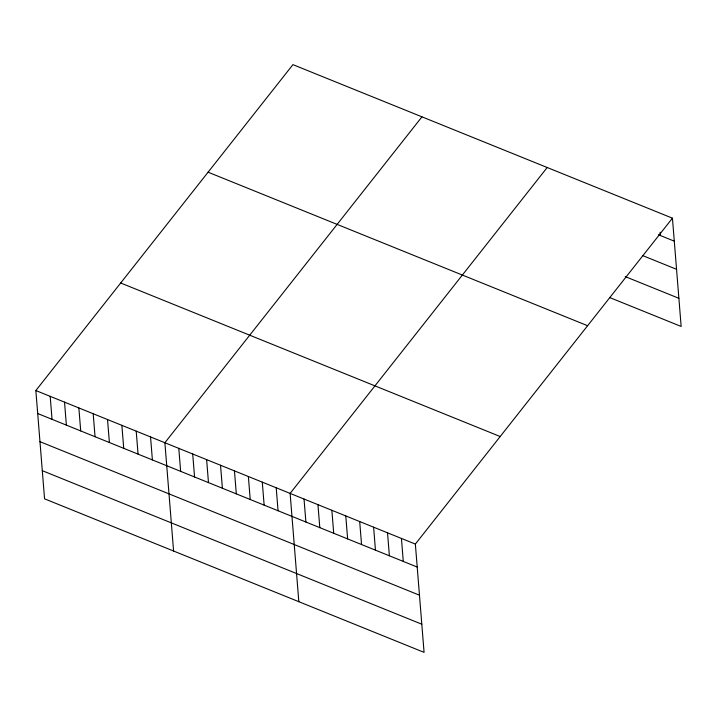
<?xml version="1.0" encoding="UTF-8"?>
<svg xmlns="http://www.w3.org/2000/svg" width="717" height="717" viewBox="0 0 717 717"><rect width="100%" height="100%" fill="white"/><g stroke="black" fill="none" stroke-linecap="round" stroke-linejoin="round"><path stroke-width="1.08" d="M672.438 218.174L415.358 544.069L424.07 652.362L44.562 498.826L35.85 390.541L292.93 64.638L672.438 218.174L681.15 326.459L609.584 297.51M421.963 116.844L164.883 442.739L173.595 551.032M547.196 167.509L290.116 493.404L298.828 601.697M658.385 234.719L674.285 241.154M642.755 255.628L676.552 269.305M625.215 276.592L678.882 298.308M208.091 172.188L587.599 325.715M120.689 282.991L500.188 436.528M35.85 390.541L415.358 544.069M37.696 413.521L417.204 567.048M39.964 441.672L419.472 595.2M42.294 470.675L421.802 624.202M660.106 232.236L660.375 235.517M401.439 538.44L403.286 561.42M387.521 532.812L389.376 555.792M373.611 527.183L375.457 550.163M359.692 521.555L361.547 544.535M345.782 515.926L347.628 538.906M331.863 510.298L333.71 533.278M317.945 504.669L319.8 527.649M304.035 499.032L305.881 522.012M276.206 487.775L278.053 510.755M262.288 482.147L264.134 505.127M248.369 476.518L250.224 499.498M234.459 470.89L236.305 493.87M220.54 465.261L222.395 488.241M206.63 459.633L208.477 482.613M192.712 454.004L194.558 476.984M178.793 448.367L180.648 471.347M150.543 436.94L152.389 459.92M136.212 431.141L138.058 454.121M121.872 425.342L123.718 448.322M107.532 419.544L109.387 442.523M93.201 413.745L95.047 436.725M78.861 407.946L80.707 430.926M64.521 402.138L66.376 425.118M50.19 396.34L52.036 419.32"/></g></svg>
